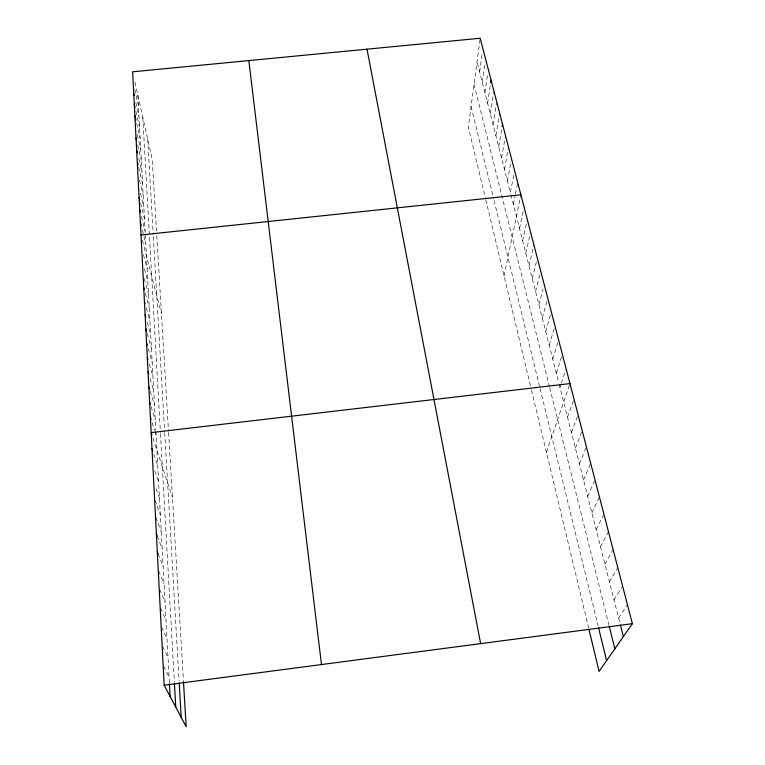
<?xml version="1.0" encoding="UTF-8"?>
<svg xmlns="http://www.w3.org/2000/svg" width="765" height="765" viewBox="0 0 765 765"><rect width="100%" height="100%" fill="white"/><g stroke="black" fill="none" stroke-linecap="round" stroke-linejoin="round"><path stroke-width="0.57" stroke-dasharray="3.83 2.87" d="M480.038 39.426L468.343 127.114L485.498 198.518M479.655 71.91L482.218 53.215M482.275 82.218L484.914 63.61M484.934 92.651L487.64 74.129M487.621 103.208L490.738 82.477M490.336 113.899L493.721 92.135M493.09 124.714L496.562 103.074M495.883 135.673L499.631 113.019M498.704 146.765L502.165 126.502M501.563 158.001L505.311 136.753M504.46 169.381L508.285 148.324M507.396 180.894L510.666 163.471M513.717 175.271L510.36 192.57L477.064 61.726M513.372 204.389L515.208 195.228M515.438 194.09L517.494 183.782M504.087 275.964L520.649 195.926M519.511 228.486L523.117 211.599M522.638 240.784L527.075 220.683M525.804 253.234L530.365 233.315M529.017 265.857L533.941 245.03M532.277 278.642L537.04 259.172M535.577 291.599L540.463 272.34M538.914 304.738L543.045 289.046M542.308 318.058L547.444 299.22M545.741 331.561L551.01 312.952M549.232 345.254L554.606 326.932M552.76 359.139L558.268 341.056M556.346 373.215L561.988 355.39M559.98 387.492L561.061 384.202M561.424 383.102L565.765 369.925M546.43 452.249L569.6 384.68M567.515 417.116L573.607 400.105M571.426 432.483L577.642 415.835M575.404 448.08L582.203 430.647M579.43 463.915L585.971 447.898M583.523 479.99L590.676 463.255M587.683 496.322L594.558 480.975M591.9 512.904L599.425 496.906M596.184 529.734L603.394 515.18M600.535 546.841L608.462 531.656M604.962 564.216L613.09 549.452M609.456 581.878L617.785 567.553M614.018 599.817L622.576 585.952M618.665 618.053L627.434 604.656M163.624 666.143L169.075 676.948M162.61 646.454L168.042 657.757M161.616 627.109L167.028 638.88M160.593 607.993L166.034 620.31M159.627 589.289L165.049 602.036M158.68 570.891L164.083 584.058M158.126 553.755L163.136 566.368M157.208 535.978L162.199 548.954M155.888 517.379L161.272 531.818M154.97 500.071L160.373 514.95M156.022 488.539L159.474 498.34M154.769 470.848L158.594 481.979M153.794 454.152L157.733 465.875M152.952 438.049L172.45 497.451M152.159 422.663L154.645 430.408M154.999 431.517L156.07 434.836M151.011 406.368L155.257 419.889M150.15 391.145L154.473 405.154M150.045 378.579L153.689 390.619M149.29 364.083L152.923 376.303M148.209 348.658L152.159 362.18M147.148 333.416L151.413 348.257M147.282 322.505L150.676 334.525M146.258 307.712L149.95 320.975M145.245 293.081L149.232 307.616M144.241 278.613L148.525 294.439M144.47 268.869L147.827 281.444M143.495 254.764L147.129 268.611M142.443 240.506L161.463 313.784M142.357 230.102L145.78 243.471M510.915 194.712L558.861 383.102M559.139 384.202L620.138 623.848M141.42 216.533L145.12 231.145M474.051 84.322L549.471 386.688M549.758 387.836L608.959 625.196M140.492 203.108L144.47 218.981M140.435 193.258L143.82 206.971M471.087 106.526L493.54 198.345M494.075 200.535L539.813 387.549M540.09 388.658L598.058 625.713M139.526 180.158L143.179 195.123M138.628 167.181L142.558 183.418M485.746 199.589L531.216 388.926M531.474 390.007L588.744 628.467M138.752 158.556L141.936 171.867M137.614 144.824L141.324 160.459M137.289 134.583L140.712 149.194M136.706 123.366L140.119 138.073M135.864 111.154L139.526 127.086M135.816 102.51L138.943 116.232M134.726 89.409L138.369 105.513M134.946 82.209L152.216 159.225L156.509 231.126M156.777 235.534L168.501 431.393M168.568 432.521L183.409 680.544M147.683 139.01L153.21 234.377M153.344 236.653L164.628 431.47M164.695 432.636L179.077 680.716M142.787 117.169L160.421 432.617M160.478 433.726L174.372 682.275M137.805 94.927L145.245 233.382M145.302 234.511L155.821 430.236M155.878 431.384L169.381 682.696"/><path stroke-width="1.15" d="M490.738 82.477L491.092 80.172M502.165 126.502L502.548 124.255M183.476 681.711L186.172 726.75L164.159 685.23L132.622 71.805L480.191 38.25L632.378 623.685L599.062 671.441L589.012 629.576M164.159 685.23L632.378 623.685M569.963 383.6L151.174 432.617L151.891 434.788M141.009 234.979L520.879 194.788M157.294 551.661L158.126 553.755M156.376 533.817L157.208 535.978M152.006 448.826L152.723 450.958M150.38 417.126L151.088 419.344M149.596 401.864L150.303 404.121M148.821 386.832L149.481 388.983M148.056 372.02L148.716 374.209M147.31 357.418L147.97 359.636M146.564 343.026L147.224 345.283M145.838 328.845L146.488 331.13M145.12 314.864L145.733 317.045M144.413 301.075L145.025 303.294M143.705 287.487L144.327 289.725M140.358 222.299L141.209 225.646M620.434 625.005L623.379 636.585M139.718 209.792L140.282 212.039M609.236 626.306L614.85 648.806M139.077 197.446L139.651 199.713M598.622 628.017L606.597 660.635M137.509 162.543L138.063 164.867M136.619 149.672L137.423 153M136.027 138.121L136.562 140.349M134.86 115.448L135.912 119.971M134.286 104.327L135.08 107.741M133.722 93.349L134.248 95.644M367.009 49.18L480.64 643.633M248.845 60.588L321.472 664.546M179.211 682.992L181.2 717.379M174.439 683.441L175.759 707.109M169.447 683.843L170.126 696.475"/></g></svg>
